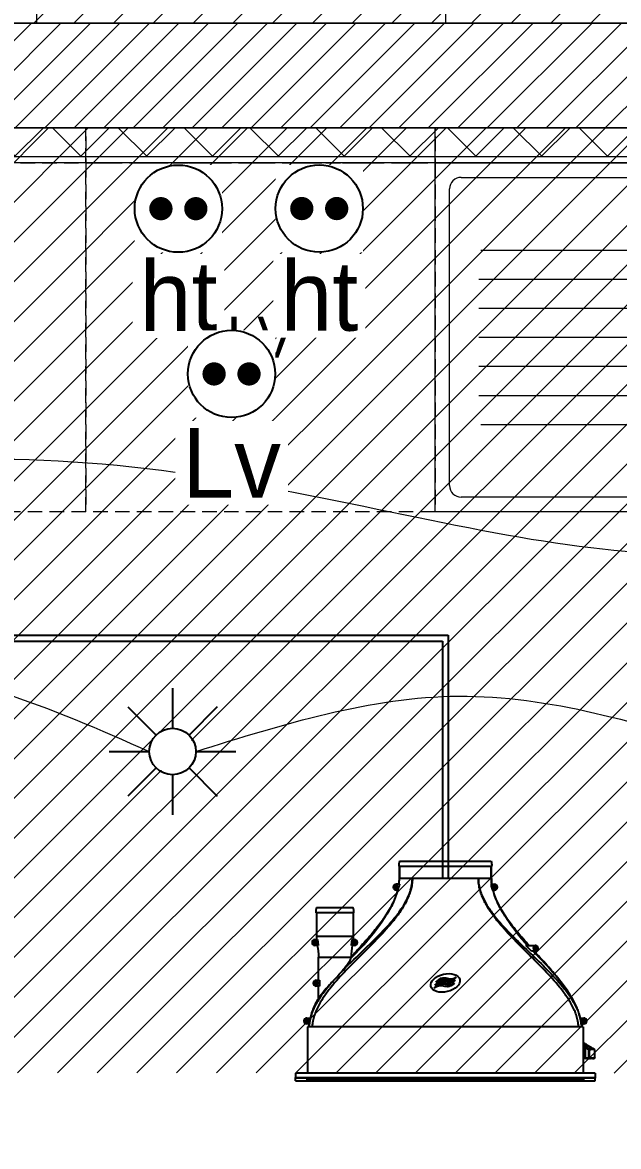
# Model space of a CAD drawing. Header units: centimetres. Extents: x 2666 to 9670, y 1889 to 5633.
# Drawn here: x 5941 to 6043.4, y 3959.2 to 4152.5 of the extents above; entities that cross this region are included whole.
import ezdxf

# ---------------------------------------------------------------- set-up
doc = ezdxf.new("R2010")
doc.units = ezdxf.units.CM
doc.header["$LTSCALE"] = 12.7
doc.linetypes.add('Style de ligne -11', pattern=[0.694444, 0.41656, -0.277884])
doc.linetypes.add('Style de ligne -13', pattern=[0.295276, 0.19685, -0.098425])
doc.layers.add('B faience', color=7, linetype='Style de ligne -11', lineweight=13, true_color=0x0040ff)
for name, color, linetype, lineweight in [('B Faux plafonds', 7, 'Continuous', 5), ('B Faux plafonds-1', 7, 'Continuous', 5), ('B GÈnÈral', 7, 'Continuous', 5), ('B Général', 7, 'Continuous', 5), ('C ANNOTATIONS-prestations', 7, 'Continuous', 5), ('C ANNOTATIONS-prestations-1', 7, 'Continuous', 5), ('prlm-ELEC-CFO', 1, 'Continuous', 25)]:
    doc.layers.add(name, color=color, linetype=linetype, lineweight=lineweight)
doc.layers.add('prlm-CHAUFF', color=4, linetype='Continuous')
doc.styles.add('Eurostile', font='')
doc.styles.add('prlm-elec-cfo', font='comic.ttf', dxfattribs={"height": 12})
doc.styles.get('Eurostile').set_extended_font_data('Eurostile')
pattern_1 = [(45, (0, 0.2205), (-3.5277778, 3.3072917), [])]

# ---------------------------------------------------------------- blocks, each defined once
blk = doc.blocks.new('xi.SPOT')
at = {"color": 0, "lineweight": 5}
blk.add_wipeout([(-4, 0), (-2.83, -2.83), (0, -4), (2.83, -2.83), (4, 0), (2.83, 2.83), (0, 4), (-2.83, 2.83)], dxfattribs=at).dxf.layer = 'prlm-ELEC-CFO'
at = {"layer": 'prlm-ELEC-CFO', "color": 0, "linetype": 'ByBlock', "lineweight": -2, "flags": 128}
for points in [[(0, 10.88), (0, 4)], [(-7.69, 7.69), (-2.83, 2.83)], [(7.69, 7.69), (2.83, 2.83)], [(-10.88, 0), (-4, 0)], [(4, 0), (10.88, 0)], [(-2.83, -2.83), (-7.69, -7.69)], [(2.83, -2.83), (7.69, -7.69)], [(0, -4), (0, -10.88)]]:
    blk.add_lwpolyline(points, dxfattribs=at)
at = {"layer": 'prlm-ELEC-CFO', "color": 0, "linetype": 'ByBlock', "lineweight": -2}
blk.add_circle((0, 0), 4, dxfattribs=at)
blk = doc.blocks.new('xi.PCHT')
at = {"color": 0, "lineweight": 5}
blk.add_wipeout([(-7.5, -7.5), (7.5, -7.5), (7.5, 7.5), (-7.5, 7.5)], dxfattribs=at).dxf.layer = 'prlm-ELEC-CFO'
at = {"layer": 'prlm-ELEC-CFO', "color": 0, "linetype": 'ByBlock', "lineweight": 5, "const_width": 2}
for points in [[(-4, 0, 1), (-2, 0, 1)], [(2, 0, 1), (4, 0, 1)]]:
    blk.add_lwpolyline(points, format="xyb", close=True, dxfattribs=at)
at = {"layer": 'prlm-ELEC-CFO', "color": 0, "linetype": 'ByBlock', "lineweight": -2}
blk.add_circle((0, 0), 7.5, dxfattribs=at)
blk = doc.blocks.new('xi.LV')
at = {"color": 0, "lineweight": 5}
blk.add_wipeout([(-7.5, -7.5), (7.5, -7.5), (7.5, 7.5), (-7.5, 7.5)], dxfattribs=at).dxf.layer = 'prlm-ELEC-CFO'
at = {"layer": 'prlm-ELEC-CFO', "color": 0, "linetype": 'ByBlock', "lineweight": 5, "const_width": 2}
for points in [[(-4, 0, 1), (-2, 0, 1)], [(2, 0, 1), (4, 0, 1)]]:
    blk.add_lwpolyline(points, format="xyb", close=True, dxfattribs=at)
at = {"layer": 'prlm-ELEC-CFO', "color": 0, "linetype": 'ByBlock', "lineweight": -2}
blk.add_circle((0, 0), 7.5, dxfattribs=at)
blk = doc.blocks.new('Cuisson')
at = {"layer": 'B Général', "color": 7, "linetype": 'Style de ligne -13', "lineweight": 5, "flags": 128}
blk.add_lwpolyline([(-30, 30), (-30, 36), (30, 36), (30, 30)], dxfattribs=at)
blk.add_lwpolyline([(-30, 30), (30, 30), (30, -30), (-30, -30)], close=True, dxfattribs=at)
at = {"layer": 'B Général', "color": 7, "insert": (0, 0), "char_height": 7.06, "attachment_point": 5, "line_spacing_factor": 0.894142, "style": 'Eurostile'}
blk.add_mtext('C', dxfattribs=at)
blk = doc.blocks.new('Evier 120.60 RSH')
at = {"layer": 'B Général', "color": 7, "linetype": 'Continuous', "lineweight": 5}
for p, q in [((-55.5, -2.5), (55.5, -2.5)), ((-57.5, -55.5), (-57.5, -4.5)), ((57.5, -4.5), (57.5, -55.5)), ((2, -7.53), (51.79, -7.53)), ((0, -50.5), (0, -9.53)), ((53.79, -9.53), (53.79, -50.5)), ((18.98, -10), (18.98, -10)), ((-52.12, -15), (-7.88, -15)), ((-52.5, -20), (-7.5, -20)), ((-52.5, -25), (-7.5, -25)), ((-52.5, -30), (-7.5, -30)), ((-52.5, -35), (-7.5, -35)), ((-52.5, -40), (-7.5, -40)), ((25.65, -43.33), (25.65, -43.33)), ((-52.12, -45), (-7.88, -45)), ((9.17, -50), (9.17, -50)), ((51.79, -52.5), (2, -52.5)), ((55.5, -57.5), (-55.5, -57.5))]:
    blk.add_line(p, q, dxfattribs=at)
at = {"layer": 'B Général', "color": 7, "linetype": 'Continuous', "lineweight": 5, "flags": 128}
blk.add_lwpolyline([(-60, 0), (-60, 6), (60, 6), (60, 0)], dxfattribs=at)
blk.add_lwpolyline([(-60, 0), (60, 0), (60, -60), (-60, -60)], close=True, dxfattribs=at)
for points in [[(25.65, -12), (25.65, -48, -0.414212), (23.65, -50), (4.5, -50, -0.198914), (3.09, -49.41, -0.198914), (2.5, -48), (2.5, -12, -0.414214), (4.5, -10)], [(25.65, -12, 0.414212), (23.65, -10), (4.45, -10)], [(28.15, -12), (28.15, -48, 0.414212), (30.15, -50), (49.29, -50, 0.198914), (50.71, -49.41, 0.198914), (51.29, -48), (51.29, -12, 0.414214), (49.29, -10)], [(28.15, -12, -0.414212), (30.15, -10), (49.34, -10)]]:
    blk.add_lwpolyline(points, format="xyb", dxfattribs=at)
at = {"layer": 'B Général', "color": 7, "linetype": 'Continuous', "lineweight": 5}
for centre, start, end in [((-55.5, -4.5), 90, 180), ((55.5, -4.5), 0, 90), ((2, -9.53), 90, 180), ((51.79, -9.53), 0, 90), ((2, -50.5), 180, 270), ((51.79, -50.5), 270, 0), ((-55.5, -55.5), 180, 270), ((55.5, -55.5), 270, 0)]:
    blk.add_arc(centre, 2, start, end, dxfattribs=at)
for centre in [(18.15, -17), (35.65, -17)]:
    blk.add_ellipse(centre, major_axis=(3.54, 0), ratio=1, dxfattribs=at)
blk = doc.blocks.new('Lave Vaisselle')
at = {"layer": 'B Général', "color": 7, "linetype": 'Style de ligne -13', "lineweight": 5, "flags": 128}
blk.add_lwpolyline([(-30, 30), (-30, 36), (30, 36), (30, 30)], dxfattribs=at)
blk.add_lwpolyline([(-30, 30), (30, 30), (30, -30), (-30, -30)], close=True, dxfattribs=at)
at = {"layer": 'B Général', "color": 7, "insert": (0, 0), "char_height": 7.059, "attachment_point": 5, "line_spacing_factor": 0.894142, "style": 'Eurostile'}
blk.add_mtext('LV', dxfattribs=at)

msp = doc.modelspace()

# ---------------------------------------------------------------- hatches: boundary and pattern name
at = {"layer": 'B Faux plafonds', "linetype": 'Continuous', "lineweight": 5, "true_color": 0xaaaaaa}
h = msp.add_hatch(dxfattribs=at)
h.set_pattern_fill('F_P__SOFFITE', color=253, style=0, pattern_type=2)
h.set_pattern_definition(pattern_1)
h.paths.add_polyline_path([(4337.44, 3228.48), (4207.44, 3228.48), (4207.44, 4282.39), (4659.96, 4282.39), (4659.96, 4330.39), (5019.96, 4330.39), (5019.96, 4687.89), (5150.04, 4687.72), (5150.04, 4282.39), (6787.89, 4282.39), (6787.89, 4152.39), (4337.44, 4152.39)])
at = {"layer": 'B Faux plafonds-1', "linetype": 'Continuous', "lineweight": 5, "true_color": 0xaaaaaa}
h = msp.add_hatch(dxfattribs=at)
h.set_pattern_fill('F_P__SOFFITE', color=253, style=0, pattern_type=2)
h.set_pattern_definition(pattern_1)
h.paths.add_polyline_path([(5812.97, 4134.4), (5812.95, 3971.89), (6191.88, 3971.83), (6191.89, 4041.63), (6131.89, 4041.63), (6131.89, 4134.39)])
at = {"layer": 'B GÈnÈral', "linetype": 'Continuous', "lineweight": 5}
h = msp.add_hatch(dxfattribs=at)
h.set_pattern_fill('50_BETON', style=0, pattern_type=2)
h.set_pattern_definition([(45, (0, 0), (2.4253472, -2.6458333), [])])
h.paths.add_polyline_path([(5534.54, 4152.39), (5534.54, 4134.39), (6589.65, 4134.39), (6589.65, 4152.39)])
at = {"layer": 'B GÈnÈral', "linetype": 'Continuous', "lineweight": 5, "true_color": 0x808080}
h = msp.add_hatch(dxfattribs=at)
h.set_pattern_fill('02_ISOLANT', color=8, angle=-180, style=0, pattern_type=2)
h.set_pattern_definition([(-135, (0, 0), (5.656854, -5.656854), []), (-45, (0, 0), (-5.656854, -5.656854), [])])
h.paths.add_polyline_path([(6132.39, 4129.39), (6132.39, 4134.39), (5812.96, 4134.39), (5812.96, 4129.39)])
at = {"layer": 'C ANNOTATIONS-prestations-1', "linetype": 'Continuous', "lineweight": 9, "true_color": 0x989898}
h = msp.add_hatch(dxfattribs=at)
h.set_pattern_fill('DALETTES TERRASSE 50X50', color=252, scale=1.406016, style=0, pattern_type=2)
h.set_pattern_definition([(0, (4678, 4152.39), (4e-15, -70.3008), []), (-90, (4678, 4152.39), (70.3008, 0), [])])
h.paths.add_polyline_path([(4337.44, 3228.48), (4207.44, 3228.48), (4207.44, 4282.39), (4659.96, 4282.39), (4659.96, 4330.39), (5019.96, 4330.39), (5019.96, 4687.89), (5150.04, 4687.72), (5150.04, 4282.39), (6787.89, 4282.39), (6787.89, 4152.39), (4337.44, 4152.39)])

# ---------------------------------------------------------------- linework, layer by layer
at = {"layer": 'B faience'}
msp.add_line((5951.89, 4128.39), (6132.39, 4128.39), dxfattribs=at)
at = {"layer": 'B Général', "color": 7, "linetype": 'Continuous', "lineweight": 18}
for p, q in [((5534.54, 4152.39), (6589.65, 4152.39)), ((5534.54, 4134.39), (6191.89, 4134.39))]:
    msp.add_line(p, q, dxfattribs=at)
at = {"layer": 'B Général', "color": 7, "linetype": 'Continuous', "lineweight": 5}
for p, q in [((5534.54, 4152.39), (6589.65, 4152.39)), ((5534.54, 4134.39), (6191.89, 4134.39)), ((6132.39, 4134.39), (5812.96, 4134.39)), ((6132.39, 4129.39), (5812.96, 4129.39)), ((6132.39, 4128.39), (5812.96, 4128.39))]:
    msp.add_line(p, q, dxfattribs=at)
at = {"layer": 'B Général', "color": 7, "linetype": 'Continuous', "lineweight": 13}
for p, q in [((6132.39, 4134.39), (5812.96, 4134.39)), ((6132.39, 4128.39), (5812.96, 4128.39))]:
    msp.add_line(p, q, dxfattribs=at)
at = {"layer": 'C ANNOTATIONS-prestations', "color": 7, "linetype": 'Continuous', "lineweight": 5, "flags": 128}
msp.add_lwpolyline([(4337.44, 3228.48), (4207.44, 3228.48), (4207.44, 4282.39), (4659.96, 4282.39), (4659.96, 4330.39), (5019.96, 4330.39), (5019.96, 4687.89), (5150.04, 4687.72), (5150.04, 4282.39), (6787.89, 4282.39), (6787.89, 4152.39), (4337.44, 4152.39)], close=True, dxfattribs=at)
msp.add_lwpolyline([(4337.44, 3228.48), (4207.44, 3228.48), (4207.44, 4282.39), (4659.96, 4282.39), (4659.96, 4330.39), (5019.96, 4330.39), (5019.96, 4687.89), (5150.04, 4687.72), (5150.04, 4282.39), (6787.89, 4282.39), (6787.89, 4152.39), (4337.44, 4152.39)], close=True, dxfattribs=at)
at = {"layer": 'prlm-CHAUFF', "ltscale": 50}
for p, q in [((5649.86, 4046.15), (6013.16, 4046.15)), ((5650.28, 4047.15), (6014.16, 4047.15)), ((6013.16, 4046.15), (6013.16, 4005.31)), ((6014.16, 4047.15), (6014.16, 4005.31)), ((6005.66, 4007.41), (6021.66, 4007.41)), ((6005.76, 4008.31), (6021.56, 4008.31)), ((6005.76, 4007.41), (6005.76, 4005.31)), ((6005.76, 4005.31), (6005.76, 4007.41)), ((6021.56, 4007.41), (6021.56, 4005.31)), ((6021.56, 4005.31), (6021.56, 4007.41)), ((6007.99, 4005.31), (6005.76, 4005.31)), ((6019.33, 4005.31), (6007.99, 4005.31)), ((6021.56, 4005.31), (6019.33, 4005.31)), ((6005.05, 4003.76), (6005.05, 4003.86)), ((6005.05, 4003.86), (6005.15, 4003.86)), ((6005.15, 4003.76), (6005.05, 4003.76)), ((6005.15, 4003.96), (6005.25, 4003.96)), ((6005.15, 4003.86), (6005.15, 4003.96)), ((6005.15, 4003.65), (6005.15, 4003.76)), ((6005.25, 4003.65), (6005.15, 4003.65)), ((6005.76, 4004.31), (6005.2, 4004.31)), ((6005.2, 4003.31), (6005.5, 4003.31)), ((6005.25, 4003.96), (6005.25, 4003.86)), ((6005.25, 4003.86), (6005.36, 4003.86)), ((6005.36, 4003.76), (6005.25, 4003.76)), ((6005.25, 4003.76), (6005.25, 4003.65)), ((6005.36, 4003.86), (6005.36, 4003.76)), ((6005.5, 4003.31), (6005.71, 4003.99)), ((6005.76, 4004.31), (6005.71, 4003.99)), ((6021.62, 4003.99), (6021.57, 4004.31)), ((6021.57, 4004.31), (6022.12, 4004.31)), ((6021.82, 4003.31), (6021.62, 4003.99)), ((6022.12, 4003.31), (6021.82, 4003.31)), ((6021.96, 4003.76), (6021.96, 4003.86)), ((6021.96, 4003.86), (6022.07, 4003.86)), ((6022.07, 4003.76), (6021.96, 4003.76)), ((6022.07, 4003.96), (6022.17, 4003.96)), ((6022.07, 4003.86), (6022.07, 4003.96)), ((6022.07, 4003.65), (6022.07, 4003.76)), ((6022.17, 4003.65), (6022.07, 4003.65)), ((6022.17, 4003.96), (6022.17, 4003.86)), ((6022.17, 4003.86), (6022.28, 4003.86)), ((6022.28, 4003.76), (6022.17, 4003.76)), ((6022.17, 4003.76), (6022.17, 4003.65)), ((6022.28, 4003.86), (6022.28, 4003.76)), ((5997.91, 3999.41), (5991.41, 3999.41)), ((5991.51, 4000.31), (5997.81, 4000.31)), ((5991.51, 3999.41), (5991.51, 3995.31)), ((5991.51, 3999.41), (5991.51, 3995.31)), ((5997.81, 3999.41), (5997.81, 3995.31)), ((5997.81, 3999.41), (5997.81, 3995.31)), ((6004.26, 4000.28), (6004.26, 4000.28)), ((6022.78, 4000.82), (6022.75, 4000.82)), ((6023.07, 4000.28), (6023.04, 4000.28)), ((5991.11, 3994.36), (5991.21, 3994.36)), ((5991.11, 3994.26), (5991.11, 3994.36)), ((5991.21, 3994.26), (5991.11, 3994.26)), ((5991.21, 3994.46), (5991.31, 3994.46)), ((5991.21, 3994.36), (5991.21, 3994.46)), ((5991.21, 3994.15), (5991.21, 3994.26)), ((5991.31, 3994.15), (5991.21, 3994.15)), ((5991.26, 3994.81), (5991.7, 3994.81)), ((5991.81, 3993.81), (5991.26, 3993.81)), ((5991.31, 3994.46), (5991.31, 3994.36)), ((5991.31, 3994.36), (5991.42, 3994.36)), ((5991.42, 3994.26), (5991.31, 3994.26)), ((5991.31, 3994.26), (5991.31, 3994.15)), ((5991.42, 3994.36), (5991.42, 3994.26)), ((5997.81, 3995.31), (5991.51, 3995.31)), ((5991.7, 3994.81), (5991.81, 3993.86)), ((5991.81, 3993.86), (5991.81, 3993.81)), ((5997.46, 3991.65), (5999.53, 3993.81)), ((5999.53, 3993.81), (5997.46, 3991.65)), ((5997.51, 3993.86), (5997.63, 3994.81)), ((5997.51, 3993.81), (5997.51, 3993.86)), ((5998.06, 3993.81), (5997.51, 3993.81)), ((5997.63, 3994.81), (5998.06, 3994.81)), ((5997.91, 3994.26), (5997.91, 3994.36)), ((5997.91, 3994.36), (5998.01, 3994.36)), ((5998.01, 3994.26), (5997.91, 3994.26)), ((5998.01, 3994.46), (5998.11, 3994.46)), ((5998.01, 3994.36), (5998.01, 3994.46)), ((5998.01, 3994.15), (5998.01, 3994.26)), ((5998.11, 3994.15), (5998.01, 3994.15)), ((5998.11, 3994.46), (5998.11, 3994.36)), ((5998.11, 3994.36), (5998.22, 3994.36)), ((5998.11, 3994.26), (5998.11, 3994.15)), ((5998.22, 3994.26), (5998.11, 3994.26)), ((5998.22, 3994.36), (5998.22, 3994.26)), ((6028.49, 3992.81), (6027.49, 3993.81)), ((6027.49, 3993.81), (6029.1, 3993.81)), ((5991.86, 3991.81), (5997.46, 3991.81)), ((5991.86, 3987.81), (5991.86, 3991.81)), ((5991.86, 3987.81), (5991.86, 3991.81)), ((5997.46, 3991.65), (5997.46, 3991.81)), ((5997.46, 3991.65), (5997.46, 3991.81)), ((6029.1, 3992.81), (6028.49, 3992.81)), ((6028.95, 3993.26), (6028.95, 3993.36)), ((6028.95, 3993.36), (6029.05, 3993.36)), ((6029.05, 3993.26), (6028.95, 3993.26)), ((6029.05, 3993.46), (6029.15, 3993.46)), ((6029.05, 3993.36), (6029.05, 3993.46)), ((6029.05, 3993.15), (6029.05, 3993.26)), ((6029.15, 3993.15), (6029.05, 3993.15)), ((6029.15, 3993.46), (6029.15, 3993.36)), ((6029.15, 3993.36), (6029.26, 3993.36)), ((6029.15, 3993.26), (6029.15, 3993.15)), ((6029.26, 3993.26), (6029.15, 3993.26)), ((6029.26, 3993.36), (6029.26, 3993.26)), ((5991.46, 3987.81), (5992.01, 3987.81)), ((5992.01, 3987.81), (5992.01, 3986.81)), ((5991.31, 3987.26), (5991.31, 3987.36)), ((5991.31, 3987.36), (5991.41, 3987.36)), ((5991.41, 3987.26), (5991.31, 3987.26)), ((5991.41, 3987.46), (5991.51, 3987.46)), ((5991.41, 3987.36), (5991.41, 3987.46)), ((5991.41, 3987.15), (5991.41, 3987.26)), ((5991.51, 3987.15), (5991.41, 3987.15)), ((5992.01, 3986.81), (5991.46, 3986.81)), ((5991.51, 3987.46), (5991.51, 3987.36)), ((5991.51, 3987.36), (5991.62, 3987.36)), ((5991.51, 3987.26), (5991.51, 3987.15)), ((5991.62, 3987.26), (5991.51, 3987.26)), ((5991.62, 3987.36), (5991.62, 3987.26)), ((5991.86, 3984.68), (5991.86, 3986.81)), ((5991.86, 3984.68), (5991.86, 3986.81)), ((5989.71, 3980.76), (5989.71, 3980.86)), ((5989.71, 3980.86), (5989.81, 3980.86)), ((5989.81, 3980.76), (5989.71, 3980.76)), ((5989.81, 3980.96), (5989.91, 3980.96)), ((5989.81, 3980.86), (5989.81, 3980.96)), ((5989.81, 3980.65), (5989.81, 3980.76)), ((5989.91, 3980.65), (5989.81, 3980.65)), ((5989.86, 3981.31), (5990.48, 3981.31)), ((5990.31, 3980.31), (5989.86, 3980.31)), ((5989.91, 3980.96), (5989.91, 3980.86)), ((5989.91, 3980.86), (5990.02, 3980.86)), ((5989.91, 3980.76), (5989.91, 3980.65)), ((5990.02, 3980.76), (5989.91, 3980.76)), ((5990.02, 3980.86), (5990.02, 3980.76)), ((5990.3, 3980.22), (5990.31, 3980.31)), ((6036.85, 3981.31), (6037.46, 3981.31)), ((6037.02, 3980.22), (6037.02, 3980.31)), ((6037.46, 3980.31), (6037.02, 3980.31)), ((6037.31, 3980.76), (6037.31, 3980.86)), ((6037.31, 3980.86), (6037.41, 3980.86)), ((6037.41, 3980.76), (6037.31, 3980.76)), ((6037.41, 3980.96), (6037.51, 3980.96)), ((6037.41, 3980.86), (6037.41, 3980.96)), ((6037.41, 3980.65), (6037.41, 3980.76)), ((6037.51, 3980.65), (6037.41, 3980.65)), ((6037.51, 3980.96), (6037.51, 3980.86)), ((6037.51, 3980.86), (6037.62, 3980.86)), ((6037.51, 3980.76), (6037.51, 3980.65)), ((6037.62, 3980.76), (6037.51, 3980.76)), ((6037.62, 3980.86), (6037.62, 3980.76)), ((6037.36, 3979.81), (5989.96, 3979.81)), ((5989.96, 3979.81), (5989.96, 3971.81)), ((6037.36, 3979.81), (6037.36, 3971.81)), ((6037.85, 3976.28), (6037.36, 3976.61)), ((6037.73, 3976.22), (6037.36, 3976.47)), ((6037.73, 3974.41), (6037.73, 3976.22)), ((6038.3, 3975.85), (6037.73, 3976.22)), ((6037.86, 3976.27), (6037.85, 3976.28)), ((6038.2, 3976.05), (6037.86, 3976.27)), ((6038.02, 3976.66), (6037.99, 3976.7)), ((6038.02, 3976.17), (6038.02, 3976.66)), ((6038.02, 3976.66), (6038.02, 3976.66)), ((6038.07, 3976.6), (6038.1, 3976.63)), ((6038.07, 3976.6), (6038.07, 3976.13)), ((6038.67, 3976.24), (6038.07, 3976.6)), ((6038.1, 3976.63), (6038.7, 3976.28)), ((6038.7, 3976.28), (6038.67, 3976.24)), ((6038.67, 3976.06), (6038.67, 3976.24)), ((6038.68, 3976.23), (6038.67, 3976.24)), ((6038.72, 3976.27), (6038.68, 3976.23)), ((6038.68, 3976.23), (6038.68, 3976.06)), ((6038.94, 3976.06), (6038.68, 3976.23)), ((6038.7, 3976.28), (6038.72, 3976.27)), ((6038.72, 3976.27), (6039.06, 3976.05)), ((6037.36, 3974.41), (6037.73, 3974.41)), ((6037.36, 3974.37), (6037.4, 3974.41)), ((6037.46, 3974.41), (6037.55, 3974.32)), ((6037.55, 3974.32), (6037.64, 3974.41)), ((6037.7, 3974.41), (6037.79, 3974.32)), ((6038.3, 3974.41), (6037.73, 3974.41)), ((6037.79, 3974.32), (6037.88, 3974.41)), ((6037.84, 3974.37), (6037.9, 3974.32)), ((6037.9, 3974.32), (6037.96, 3974.38)), ((6037.94, 3974.41), (6038.03, 3974.32)), ((6038.03, 3974.32), (6038.12, 3974.41)), ((6038.09, 3974.37), (6038.15, 3974.32)), ((6038.15, 3974.32), (6038.22, 3974.39)), ((6038.2, 3974.41), (6038.29, 3974.32)), ((6038.29, 3974.32), (6038.38, 3974.41)), ((6038.3, 3975.85), (6038.38, 3975.82)), ((6038.3, 3974.41), (6038.3, 3975.85)), ((6038.38, 3974.46), (6038.3, 3974.41)), ((6038.3, 3974.41), (6038.3, 3974.41)), ((6039.33, 3974.41), (6038.3, 3974.41)), ((6038.36, 3974.38), (6038.43, 3974.32)), ((6038.38, 3975.82), (6038.38, 3974.46)), ((6038.38, 3974.46), (6039.37, 3974.46)), ((6038.39, 3974.41), (6038.48, 3974.32)), ((6038.43, 3974.32), (6038.46, 3974.34)), ((6038.48, 3974.32), (6038.57, 3974.41)), ((6038.56, 3974.4), (6038.65, 3974.32)), ((6038.65, 3974.32), (6038.74, 3974.41)), ((6038.68, 3974.35), (6038.71, 3974.32)), ((6038.71, 3974.32), (6038.75, 3974.35)), ((6038.72, 3974.39), (6038.79, 3974.32)), ((6038.79, 3974.32), (6038.88, 3974.41)), ((6038.85, 3974.38), (6038.92, 3974.32)), ((6038.92, 3974.32), (6039.01, 3974.41)), ((6038.93, 3974.33), (6038.95, 3974.32)), ((6038.95, 3974.32), (6038.99, 3974.35)), ((6038.97, 3974.37), (6039.02, 3974.32)), ((6039.02, 3974.32), (6039.11, 3974.41)), ((6039.06, 3974.36), (6039.11, 3974.32)), ((6039.11, 3974.32), (6039.2, 3974.41)), ((6039.14, 3974.35), (6039.17, 3974.32)), ((6039.17, 3974.32), (6039.26, 3974.41)), ((6039.19, 3974.34), (6039.22, 3974.32)), ((6039.22, 3974.32), (6039.31, 3974.41)), ((6039.37, 3974.46), (6039.33, 3974.41)), ((6039.33, 3974.41), (6039.33, 3974.41)), ((6039.37, 3974.46), (6039.37, 3975.82)), ((5987.91, 3971.81), (5987.91, 3971.07)), ((6039.41, 3971.81), (5987.91, 3971.81)), ((5987.91, 3971), (5987.91, 3971.07)), ((5987.91, 3971.07), (6039.41, 3971.07)), ((5987.91, 3970.51), (5987.91, 3971)), ((6039.41, 3971), (5987.91, 3971)), ((5987.91, 3970.51), (6039.41, 3970.51)), ((6037.41, 3970.81), (5989.91, 3970.81)), ((5989.91, 3970.74), (5989.91, 3970.81)), ((5990.11, 3970.81), (5989.91, 3970.74)), ((5989.91, 3970.74), (6037.41, 3970.74)), ((6037.41, 3970.7), (5989.91, 3970.7)), ((5989.91, 3970.64), (5989.91, 3970.7)), ((5990.07, 3970.7), (5989.91, 3970.64)), ((5989.91, 3970.64), (6037.41, 3970.64)), ((6037.41, 3970.61), (5989.91, 3970.61)), ((5989.91, 3970.57), (5989.91, 3970.61)), ((5990.02, 3970.61), (5989.91, 3970.57)), ((5989.91, 3970.57), (6037.41, 3970.57)), ((6037.41, 3970.55), (5989.91, 3970.55)), ((5989.91, 3970.53), (5989.91, 3970.55)), ((5989.98, 3970.55), (5989.91, 3970.53)), ((5989.91, 3970.53), (6037.41, 3970.53)), ((6037.41, 3970.51), (5989.91, 3970.51)), ((5989.91, 3970.51), (6037.41, 3970.51)), ((5989.91, 3970.51), (5989.91, 3970.51)), ((5989.93, 3970.51), (5989.91, 3970.51)), ((6037.41, 3970.74), (6037.21, 3970.81)), ((6037.41, 3970.64), (6037.26, 3970.7)), ((6037.41, 3970.57), (6037.3, 3970.61)), ((6037.41, 3970.53), (6037.35, 3970.55)), ((6037.41, 3970.51), (6037.39, 3970.51)), ((6037.41, 3970.81), (6037.41, 3970.74)), ((6037.41, 3970.7), (6037.41, 3970.64)), ((6037.41, 3970.61), (6037.41, 3970.57)), ((6037.41, 3970.55), (6037.41, 3970.53)), ((6037.41, 3970.51), (6037.41, 3970.51)), ((6039.41, 3971.81), (6039.41, 3971.07)), ((6039.41, 3971.07), (6039.41, 3971)), ((6039.41, 3970.51), (6039.41, 3971))]:
    msp.add_line(p, q, dxfattribs=at)
for centre, radius in [((6005.2, 4003.81), 0.3), ((6005.2, 4003.81), 0.25), ((6022.12, 4003.81), 0.3), ((6022.12, 4003.81), 0.25), ((5991.26, 3994.31), 0.3), ((5991.26, 3994.31), 0.25), ((5998.06, 3994.31), 0.3), ((5998.06, 3994.31), 0.25), ((6029.1, 3993.31), 0.3), ((6029.1, 3993.31), 0.25), ((5991.46, 3987.31), 0.3), ((5991.46, 3987.31), 0.25), ((5989.86, 3980.81), 0.3), ((5989.86, 3980.81), 0.25), ((6037.46, 3980.81), 0.3), ((6037.46, 3980.81), 0.25)]:
    msp.add_circle(centre, radius, dxfattribs=at)
for centre, radius, start, end in [((6007.65, 4007.64), 2, 160.5755, 186.7441), ((6007.65, 4007.64), 2, 160.5755, 186.7441), ((6019.68, 4007.64), 2, 353.2559, 19.4245), ((6019.68, 4007.64), 2, 353.2559, 19.4245), ((5997.99, 4005.31), 7.77, 352.5456, 359.9423), ((5997.94, 4005.32), 7.82, 352.5763, 359.9264), ((5998.59, 4005.29), 7.17, 353.9053, 0.1157), ((6028.77, 4005.3), 7.25, 179.9215, 187.8382), ((6029.33, 4005.31), 7.77, 180.0577, 187.4544), ((6029.39, 4005.32), 7.82, 180.0736, 187.4237), ((5994.15, 4006.28), 11.74, 332.3321, 345.441), ((5994.51, 4006.13), 11.35, 332.1374, 345.6929), ((6005.2, 4003.81), 0.5, 90, 270), ((5998.59, 4005.29), 7.17, 352.0923, 353.5448), ((6034.77, 4006.79), 13.43, 192.9954, 216.0824), ((6032.82, 4006.13), 11.35, 194.4106, 207.8626), ((6022.12, 4003.81), 0.5, 270, 90), ((5993.4, 3999.64), 2, 160.5755, 186.7441), ((5993.4, 3999.64), 2, 160.5755, 186.7441), ((5995.93, 3999.64), 2, 353.2559, 19.4245), ((5995.93, 3999.64), 2, 353.2559, 19.4245), ((5970.53, 4019.87), 39, 319.3887, 329.86), ((5970.53, 4019.87), 39, 319.3887, 329.8601), ((5986.74, 4009.97), 20.01, 331.0483, 332.7983), ((5986.74, 4009.97), 20.01, 331.0482, 332.7982), ((6040.58, 4009.97), 20.01, 207.2018, 208.9518), ((6056.8, 4019.87), 39, 210.1399, 220.6113), ((6056.8, 4019.87), 39, 212.5506, 220.6113), ((5991.26, 3994.31), 0.5, 90, 270), ((5998.06, 3994.31), 0.5, 270, 90), ((5991.15, 4001.91), 11.66, 315.9701, 320.4245), ((5990.9, 4002.13), 11.99, 316.0326, 320.3619), ((6036.17, 4001.91), 11.66, 219.5755, 224.0299), ((6036.43, 4002.13), 11.99, 219.6381, 223.9674), ((6029.1, 3993.31), 0.5, 270, 90), ((5991.46, 3987.31), 0.5, 90, 270), ((5968.92, 4011.85), 35.1, 315.7111, 319.5265), ((6011.18, 3971.03), 23.65, 136.4099, 144.7501), ((5989.86, 3980.81), 0.5, 90, 270), ((6002.25, 3978.45), 12.12, 163.7263, 166.3852), ((6037.46, 3980.81), 0.5, 270, 90), ((6031.3, 3964.57), 13.85, 61.9182, 64.0515), ((6031.43, 3964.92), 13.43, 62.115, 63.7632), ((6031.95, 3965.77), 12.5, 61.3177, 61.5903), ((6038.42, 3977.26), 0.703, 233.033, 242.9325), ((6038.39, 3976.92), 0.448, 214.6713, 225.4982), ((6039.55, 3976.72), 0.836, 234.1326, 239.2425), ((6031.95, 3965.77), 12.5, 53.7494, 55.0637)]:
    msp.add_arc(centre, radius, start, end, dxfattribs=at)
msp.add_ellipse((6013.66, 3987.35), major_axis=(2.49, 0.57), ratio=0.600775, dxfattribs=at)
for points, knots in [([(6007.99, 4005.31), (6007.99, 4005.14), (6007.99, 4004.97), (6007.96, 4004.63), (6007.94, 4004.46), (6007.87, 4003.95), (6007.8, 4003.62), (6007.61, 4002.97), (6007.5, 4002.65), (6007.25, 4002.02), (6007.11, 4001.71), (6006.66, 4000.81), (6006.32, 4000.24), (6005.59, 3999.14), (6005.19, 3998.62), (6003.97, 3997.08), (6003.09, 3996.1), (6001.28, 3994.2), (6000.35, 3993.27), (5998.48, 3991.41), (5997.54, 3990.48), (5995.71, 3988.58), (5994.82, 3987.61), (5993.59, 3986.08), (5993.19, 3985.56), (5992.63, 3984.74), (5992.45, 3984.47), (5992.11, 3983.9), (5991.95, 3983.61), (5991.49, 3982.72), (5991.24, 3982.11), (5990.96, 3981.16), (5990.89, 3980.84), (5990.8, 3980.28), (5990.78, 3980.04), (5990.77, 3979.81)], [0, 0, 0, 0, 0.015625, 0.015625, 0.03125, 0.03125, 0.0625, 0.0625, 0.09375, 0.09375, 0.125, 0.125, 0.1875, 0.1875, 0.25, 0.25, 0.375, 0.375, 0.5, 0.5, 0.625, 0.625, 0.75, 0.75, 0.8125, 0.8125, 0.84375, 0.84375, 0.875, 0.875, 0.9375, 0.9375, 0.96875, 0.96875, 0.9907189, 0.9907189, 0.9907189, 0.9907189]), ([(5995.62, 3989.07), (5996.82, 3990.31), (5998.07, 3991.51), (6000.56, 3993.91), (6001.81, 3995.1), (6003.59, 3996.98), (6004.17, 3997.61), (6005.27, 3998.94), (6005.8, 3999.62), (6006.51, 4000.72), (6006.73, 4001.09), (6007.14, 4001.88), (6007.33, 4002.28), (6007.64, 4003.11), (6007.77, 4003.54), (6007.9, 4004.2), (6007.93, 4004.42), (6007.97, 4004.75), (6007.98, 4004.86), (6007.99, 4005.08), (6007.99, 4005.2), (6007.99, 4005.31)], [0, 0, 0, 0, 0.25, 0.25, 0.5, 0.5, 0.625, 0.625, 0.75, 0.75, 0.8125, 0.8125, 0.875, 0.875, 0.9375, 0.9375, 0.96875, 0.96875, 0.984375, 0.984375, 1, 1, 1, 1]), ([(6019.33, 4005.31), (6019.34, 4005.13), (6019.34, 4004.96), (6019.37, 4004.62), (6019.39, 4004.45), (6019.47, 4003.94), (6019.55, 4003.61), (6019.74, 4002.95), (6019.86, 4002.63), (6020.13, 4002), (6020.28, 4001.69), (6020.76, 4000.79), (6021.12, 4000.23), (6021.9, 3999.14), (6022.31, 3998.62), (6023.59, 3997.1), (6024.51, 3996.14), (6026.39, 3994.26), (6027.35, 3993.34), (6029.27, 3991.5), (6030.23, 3990.57), (6032.09, 3988.67), (6033, 3987.7), (6034.25, 3986.16), (6034.65, 3985.63), (6035.21, 3984.81), (6035.39, 3984.53), (6035.74, 3983.95), (6035.9, 3983.66), (6036.35, 3982.76), (6036.6, 3982.14), (6036.87, 3981.18), (6036.94, 3980.85), (6037.02, 3980.28), (6037.05, 3980.05), (6037.06, 3979.81)], [0, 0, 0, 0, 0.015625, 0.015625, 0.03125, 0.03125, 0.0625, 0.0625, 0.09375, 0.09375, 0.125, 0.125, 0.1875, 0.1875, 0.25, 0.25, 0.375, 0.375, 0.5, 0.5, 0.625, 0.625, 0.75, 0.75, 0.8125, 0.8125, 0.84375, 0.84375, 0.875, 0.875, 0.9375, 0.9375, 0.96875, 0.96875, 0.9908046, 0.9908046, 0.9908046, 0.9908046]), ([(6036.56, 3979.81), (6036.54, 3980.04), (6036.52, 3980.28), (6036.43, 3980.84), (6036.36, 3981.16), (6036.09, 3982.11), (6035.83, 3982.72), (6035.38, 3983.61), (6035.22, 3983.9), (6034.87, 3984.47), (6034.69, 3984.74), (6034.14, 3985.56), (6033.74, 3986.08), (6032.5, 3987.61), (6031.61, 3988.58), (6029.78, 3990.48), (6028.85, 3991.41), (6026.98, 3993.27), (6026.05, 3994.2), (6024.23, 3996.1), (6023.35, 3997.08), (6022.13, 3998.62), (6021.74, 3999.14), (6021.01, 4000.24), (6020.66, 4000.81), (6020.21, 4001.71), (6020.07, 4002.02), (6019.82, 4002.65), (6019.71, 4002.97), (6019.53, 4003.62), (6019.46, 4003.96), (6019.38, 4004.46), (6019.37, 4004.63), (6019.34, 4004.97), (6019.33, 4005.14), (6019.33, 4005.31)], [0.0092808, 0.0092808, 0.0092808, 0.0092808, 0.03125, 0.03125, 0.0625, 0.0625, 0.125, 0.125, 0.15625, 0.15625, 0.1875, 0.1875, 0.25, 0.25, 0.375, 0.375, 0.5, 0.5, 0.625, 0.625, 0.75, 0.75, 0.8125, 0.8125, 0.875, 0.875, 0.90625, 0.90625, 0.9375, 0.9375, 0.96875, 0.96875, 0.984375, 0.984375, 1, 1, 1, 1]), ([(6004.76, 4001.26), (6004.6, 4000.93), (6004.23, 4000.22), (6003.59, 3999.16), (6002.83, 3998.07), (6002.01, 3996.99), (6001.12, 3995.91), (6000.01, 3994.62), (5998.8, 3993.27), (5997.86, 3992.24), (5997.46, 3991.8)], [0.1568082, 0.1568082, 0.1568082, 0.1568082, 0.2305418, 0.3149874, 0.4025619, 0.4929385, 0.5856877, 0.6803551, 0.8317746, 0.9509578, 0.9509578, 0.9509578, 0.9509578]), ([(6028.05, 3993.8), (6027.72, 3994.16), (6027.03, 3994.95), (6025.99, 3996.16), (6025.04, 3997.34), (6024.24, 3998.42), (6023.59, 3999.39), (6023.03, 4000.33), (6022.71, 4000.95), (6022.58, 4001.24)], [0.5730592, 0.5730592, 0.5730592, 0.5730592, 0.626259, 0.6884084, 0.7489718, 0.7930827, 0.8358988, 0.8773199, 0.9123747, 0.9123747, 0.9123747, 0.9123747]), ([(6036.85, 3981.31), (6036.79, 3981.59), (6036.71, 3981.88), (6036.52, 3982.44), (6036.42, 3982.73), (6036.07, 3983.55), (6035.81, 3984.08), (6035.22, 3985.1), (6034.91, 3985.6), (6034.23, 3986.58), (6033.88, 3987.06), (6032.77, 3988.45), (6032, 3989.35), (6030.4, 3991.1), (6029.58, 3991.95), (6028.75, 3992.81)], [0, 0, 0, 0, 0.0625, 0.0625, 0.125, 0.125, 0.25, 0.25, 0.375, 0.375, 0.5, 0.5, 0.75, 0.75, 1, 1, 1, 1]), ([(6035.06, 3985.35), (6034.96, 3985.51), (6034.64, 3986.01), (6034.07, 3986.82), (6033.33, 3987.79), (6032.54, 3988.76), (6031.62, 3989.84), (6030.57, 3991.03), (6029.64, 3992.05), (6029.1, 3992.64), (6028.95, 3992.8)], [0.1694223, 0.1694223, 0.1694223, 0.1694223, 0.1906001, 0.2339285, 0.2787061, 0.3247019, 0.3716424, 0.4351709, 0.4991397, 0.523565, 0.523565, 0.523565, 0.523565]), ([(5995.62, 3989.07), (5995.85, 3989.33), (5996.08, 3989.6), (5996.49, 3990.11), (5996.68, 3990.36), (5997.03, 3990.83), (5997.17, 3991.06), (5997.34, 3991.34), (5997.38, 3991.42), (5997.44, 3991.56), (5997.46, 3991.62), (5997.46, 3991.65)], [0, 0, 0, 0, 0.25, 0.25, 0.5, 0.5, 0.75, 0.75, 0.875, 0.875, 1, 1, 1, 1]), ([(6012.04, 3987.48), (6012.76, 3988.2), (6013.14, 3988.29), (6013.52, 3988.25), (6014.14, 3988.18), (6014.78, 3987.78), (6015.52, 3988.36)], [0, 0, 0, 0, 0.389075, 0.389075, 0.389075, 1, 1, 1, 1]), ([(5990.27, 3979.81), (5990.28, 3980.08), (5990.31, 3980.36), (5990.41, 3981), (5990.5, 3981.36), (5990.82, 3982.41), (5991.12, 3983.09), (5991.84, 3984.4), (5992.24, 3985.02), (5993.11, 3986.21), (5993.57, 3986.78), (5994.05, 3987.34)], [0.0331631, 0.0331631, 0.0331631, 0.0331631, 0.125, 0.125, 0.25, 0.25, 0.5, 0.5, 0.75, 0.75, 1, 1, 1, 1]), ([(6011.73, 3986.43), (6012.45, 3987.15), (6012.82, 3987.25), (6013.21, 3987.21), (6013.83, 3987.14), (6014.47, 3986.74), (6015.21, 3987.31)], [0, 0, 0, 0, 0.389075, 0.389075, 0.389075, 1, 1, 1, 1]), ([(5990.47, 3981.31), (5990.54, 3981.6), (5990.62, 3981.9), (5990.77, 3982.33), (5990.82, 3982.48), (5990.93, 3982.77), (5990.98, 3982.91), (5991.16, 3983.33), (5991.29, 3983.61), (5991.57, 3984.15), (5991.71, 3984.42), (5991.86, 3984.68)], [0, 0, 0, 0, 0.25, 0.25, 0.375, 0.375, 0.5, 0.5, 0.75, 0.75, 1, 1, 1, 1]), ([(5991.86, 3984.68), (5991.7, 3984.4), (5991.55, 3984.12), (5991.26, 3983.55), (5991.13, 3983.25), (5990.88, 3982.66), (5990.77, 3982.35), (5990.65, 3981.98), (5990.63, 3981.91), (5990.61, 3981.84)], [0, 0, 0, 0, 0.25, 0.25, 0.5, 0.5, 0.75, 0.75, 0.8062429, 0.8062429, 0.8062429, 0.8062429]), ([(6037.9, 3976.76), (6037.9, 3976.76), (6037.89, 3976.77), (6037.88, 3976.77), (6037.87, 3976.78), (6037.85, 3976.78), (6037.84, 3976.78), (6037.82, 3976.79), (6037.81, 3976.79), (6037.79, 3976.79), (6037.78, 3976.79), (6037.76, 3976.79), (6037.74, 3976.79), (6037.71, 3976.79), (6037.68, 3976.79), (6037.64, 3976.79), (6037.6, 3976.79), (6037.55, 3976.78), (6037.5, 3976.77), (6037.45, 3976.77), (6037.4, 3976.76), (6037.37, 3976.75), (6037.36, 3976.75)], [0.1059402, 0.1059402, 0.1059402, 0.1059402, 0.1359504, 0.1694868, 0.202886, 0.2361704, 0.2693627, 0.3024859, 0.3355633, 0.3686184, 0.401675, 0.434757, 0.4678887, 0.5010941, 0.5629781, 0.6246926, 0.6863942, 0.7482374, 0.8103737, 0.8729511, 0.9361135, 0.9654522, 0.9654522, 0.9654522, 0.9654522]), ([(6037.37, 3976.71), (6037.37, 3976.71), (6037.38, 3976.72), (6037.41, 3976.72), (6037.44, 3976.73), (6037.47, 3976.73), (6037.5, 3976.74), (6037.53, 3976.74), (6037.55, 3976.75), (6037.58, 3976.75), (6037.61, 3976.76), (6037.63, 3976.76), (6037.66, 3976.76), (6037.68, 3976.76), (6037.7, 3976.76), (6037.73, 3976.77), (6037.75, 3976.77), (6037.77, 3976.77), (6037.81, 3976.77), (6037.84, 3976.76), (6037.87, 3976.76), (6037.9, 3976.75), (6037.92, 3976.75), (6037.95, 3976.74), (6037.96, 3976.73), (6037.98, 3976.71), (6037.99, 3976.7), (6037.99, 3976.7)], [0.053874, 0.053874, 0.053874, 0.053874, 0.0607104, 0.0907643, 0.1206402, 0.1503557, 0.1799287, 0.2093776, 0.238721, 0.2679778, 0.2971672, 0.3263086, 0.3554219, 0.3845269, 0.4136437, 0.4427926, 0.4719939, 0.5012681, 0.5562327, 0.6110034, 0.6657154, 0.7205017, 0.7754929, 0.8308166, 0.8865967, 0.9429527, 1, 1, 1, 1]), ([(6038.02, 3976.66), (6038.01, 3976.66), (6038.01, 3976.67), (6038, 3976.67), (6037.99, 3976.68), (6037.98, 3976.69), (6037.97, 3976.69), (6037.96, 3976.7), (6037.95, 3976.7), (6037.94, 3976.71), (6037.93, 3976.71), (6037.91, 3976.72), (6037.9, 3976.72), (6037.88, 3976.72), (6037.86, 3976.72), (6037.85, 3976.73), (6037.83, 3976.73), (6037.81, 3976.73), (6037.78, 3976.73), (6037.75, 3976.73), (6037.71, 3976.72), (6037.66, 3976.72), (6037.62, 3976.71), (6037.56, 3976.71), (6037.51, 3976.7), (6037.45, 3976.69), (6037.4, 3976.68), (6037.37, 3976.67), (6037.37, 3976.67)], [0, 0, 0, 0, 0.0300773, 0.0600539, 0.0899314, 0.1197114, 0.1493956, 0.1789856, 0.2084831, 0.2378898, 0.2672073, 0.2964374, 0.3255817, 0.3546421, 0.3836203, 0.4125181, 0.4413372, 0.4700795, 0.4987468, 0.5532579, 0.6080368, 0.6630958, 0.7184471, 0.7741027, 0.8300742, 0.8863734, 0.9430116, 0.9677174, 0.9677174, 0.9677174, 0.9677174]), ([(6038.31, 3976.01), (6038.31, 3976.01), (6038.31, 3976.01), (6038.3, 3976.01), (6038.3, 3976.01), (6038.29, 3976.01), (6038.28, 3976.01), (6038.27, 3976.01), (6038.27, 3976.01), (6038.25, 3976.02), (6038.24, 3976.02), (6038.22, 3976.04), (6038.21, 3976.04), (6038.2, 3976.05)], [0, 0, 0, 0, 0.061789, 0.122374, 0.182441, 0.242697, 0.303842, 0.366548, 0.43144, 0.49908, 0.668346, 0.832646, 1, 1, 1, 1]), ([(6039.11, 3976.01), (6039.11, 3976.02), (6039.1, 3976.02), (6039.09, 3976.03), (6039.08, 3976.03), (6039.06, 3976.04), (6039.05, 3976.04), (6039.04, 3976.05), (6039.02, 3976.05), (6039, 3976.05), (6038.99, 3976.06), (6038.97, 3976.06), (6038.95, 3976.06), (6038.93, 3976.06), (6038.91, 3976.07), (6038.89, 3976.07), (6038.86, 3976.07), (6038.83, 3976.07), (6038.79, 3976.07), (6038.74, 3976.07), (6038.69, 3976.06), (6038.64, 3976.06), (6038.58, 3976.05), (6038.52, 3976.04), (6038.45, 3976.03), (6038.38, 3976.02), (6038.34, 3976.01), (6038.31, 3976.01)], [0.0304712, 0.0304712, 0.0304712, 0.0304712, 0.0599457, 0.0897682, 0.1195016, 0.1491541, 0.1787343, 0.2082505, 0.2377114, 0.2671256, 0.2965018, 0.3258487, 0.355175, 0.3844897, 0.4138015, 0.4431194, 0.4724522, 0.5018089, 0.5568669, 0.611863, 0.6668562, 0.7219052, 0.7770682, 0.8324028, 0.8879658, 0.9438132, 1, 1, 1, 1]), ([(6039.37, 3975.82), (6039.35, 3975.85), (6039.31, 3975.87), (6039.21, 3975.9), (6039.14, 3975.91), (6039.02, 3975.91), (6038.97, 3975.9), (6038.87, 3975.9), (6038.82, 3975.89), (6038.65, 3975.87), (6038.52, 3975.85), (6038.38, 3975.82)], [0, 0, 0, 0, 0.25, 0.25, 0.5, 0.5, 0.625, 0.625, 0.75, 0.75, 1, 1, 1, 1])]:
    msp.add_open_spline(points, degree=3, knots=knots, dxfattribs=at)
for points in [[(5991.51, 3995.31), (5991.51, 3995.14), (5991.52, 3994.97), (5991.53, 3994.81)], [(5991.51, 3995.31), (5991.51, 3995.14), (5991.52, 3994.97), (5991.53, 3994.81)], [(5991.65, 3993.81), (5991.75, 3993.14), (5991.86, 3992.47), (5991.86, 3991.81)], [(5991.65, 3993.81), (5991.75, 3993.14), (5991.86, 3992.47), (5991.86, 3991.81)], [(5997.67, 3993.81), (5997.58, 3993.14), (5997.46, 3992.47), (5997.46, 3991.81)], [(5997.67, 3993.81), (5997.58, 3993.14), (5997.46, 3992.47), (5997.46, 3991.81)], [(5997.81, 3995.31), (5997.81, 3995.14), (5997.81, 3994.97), (5997.79, 3994.81)], [(5997.81, 3995.31), (5997.81, 3995.14), (5997.81, 3994.97), (5997.79, 3994.81)], [(6013.43, 3987.89), (6013.04, 3987.93), (6012.66, 3987.84), (6012.04, 3987.48)], [(6015.36, 3987.85), (6014.54, 3986.91), (6013.89, 3987.32), (6013.27, 3987.38)], [(6013.37, 3987.74), (6013.98, 3987.67), (6014.63, 3987.27), (6015.36, 3987.85)], [(6015.52, 3988.36), (6014.69, 3987.42), (6014.04, 3987.83), (6013.43, 3987.89)], [(6013.12, 3986.85), (6012.72, 3986.89), (6012.35, 3986.79), (6011.73, 3986.43)], [(6011.88, 3986.97), (6012.6, 3987.68), (6012.98, 3987.78), (6013.37, 3987.74)], [(6013.27, 3987.38), (6012.88, 3987.42), (6012.5, 3987.33), (6011.88, 3986.97)], [(6015.21, 3987.31), (6014.38, 3986.38), (6013.73, 3986.78), (6013.12, 3986.85)], [(5990.48, 3981.31), (5990.4, 3980.98), (5990.34, 3980.64), (5990.31, 3980.31)], [(6037.02, 3980.31), (6036.98, 3980.64), (6036.93, 3980.98), (6036.85, 3981.31)]]:
    msp.add_open_spline(points, degree=3, dxfattribs=at)

# ---------------------------------------------------------------- block references
at = {"layer": 'B Général', "color": 7}
for name, p in [('Cuisson', (5921.89, 4098.39)), ('Lave Vaisselle', (5981.89, 4098.39)), ('Evier 120.60 RSH', (6071.89, 4128.39))]:
    msp.add_blockref(name, p, dxfattribs=at)

# ---------------------------------------------------------------- next in the draw order: block references
at = {"layer": 'prlm-ELEC-CFO'}
msp.add_blockref('xi.SPOT', (5966.78, 4027.15), dxfattribs=at)

# ---------------------------------------------------------------- next in the draw order: linework, layer by layer
at = {"layer": 'prlm-ELEC-CFO', "lineweight": 13}
for points in [[(5819.63, 3966.61), (5838.18, 4036.01), (5964.89, 4075.51), (6084.69, 4074.96), (6094.5, 4113.64)], [(5870.78, 4027.15), (5912.04, 4041.17), (5962.78, 4027.15)], [(5970.78, 4027.15), (6015.92, 4036.67), (6062.78, 4027.15)]]:
    msp.add_spline(points, degree=3, dxfattribs=at)

# ---------------------------------------------------------------- next in the draw order: block references
at = {"layer": 'prlm-ELEC-CFO'}
for p in [(5967.78, 4120.5), (5991.99, 4120.52)]:
    msp.add_blockref('xi.PCHT', p, dxfattribs=at)

# ---------------------------------------------------------------- next in the draw order: texts
at = {"layer": 'prlm-ELEC-CFO', "lineweight": 20, "char_height": 12, "attachment_point": 5, "line_spacing_factor": 0.8, "style": 'prlm-elec-cfo', "bg_fill": 3, "box_fill_scale": 1.1, "bg_fill_color": 256, "bg_fill_transparency": 0}
for insert in [(5967.79, 4105.42), (5992, 4105.44)]:
    msp.add_mtext('ht', dxfattribs=dict(at, insert=insert))

# ---------------------------------------------------------------- next in the draw order: block references
at = {"layer": 'prlm-ELEC-CFO'}
msp.add_blockref('xi.LV', (5976.92, 4092.08), dxfattribs=at)

# ---------------------------------------------------------------- next in the draw order: texts
at = {"layer": 'prlm-ELEC-CFO', "lineweight": 20, "insert": (5976.93, 4076.8), "char_height": 12, "attachment_point": 5, "line_spacing_factor": 0.8, "style": 'prlm-elec-cfo', "bg_fill": 3, "box_fill_scale": 1.1, "bg_fill_color": 256, "bg_fill_transparency": 0}
msp.add_mtext('Lv', dxfattribs=at)

doc.saveas('drawing.dxf')
